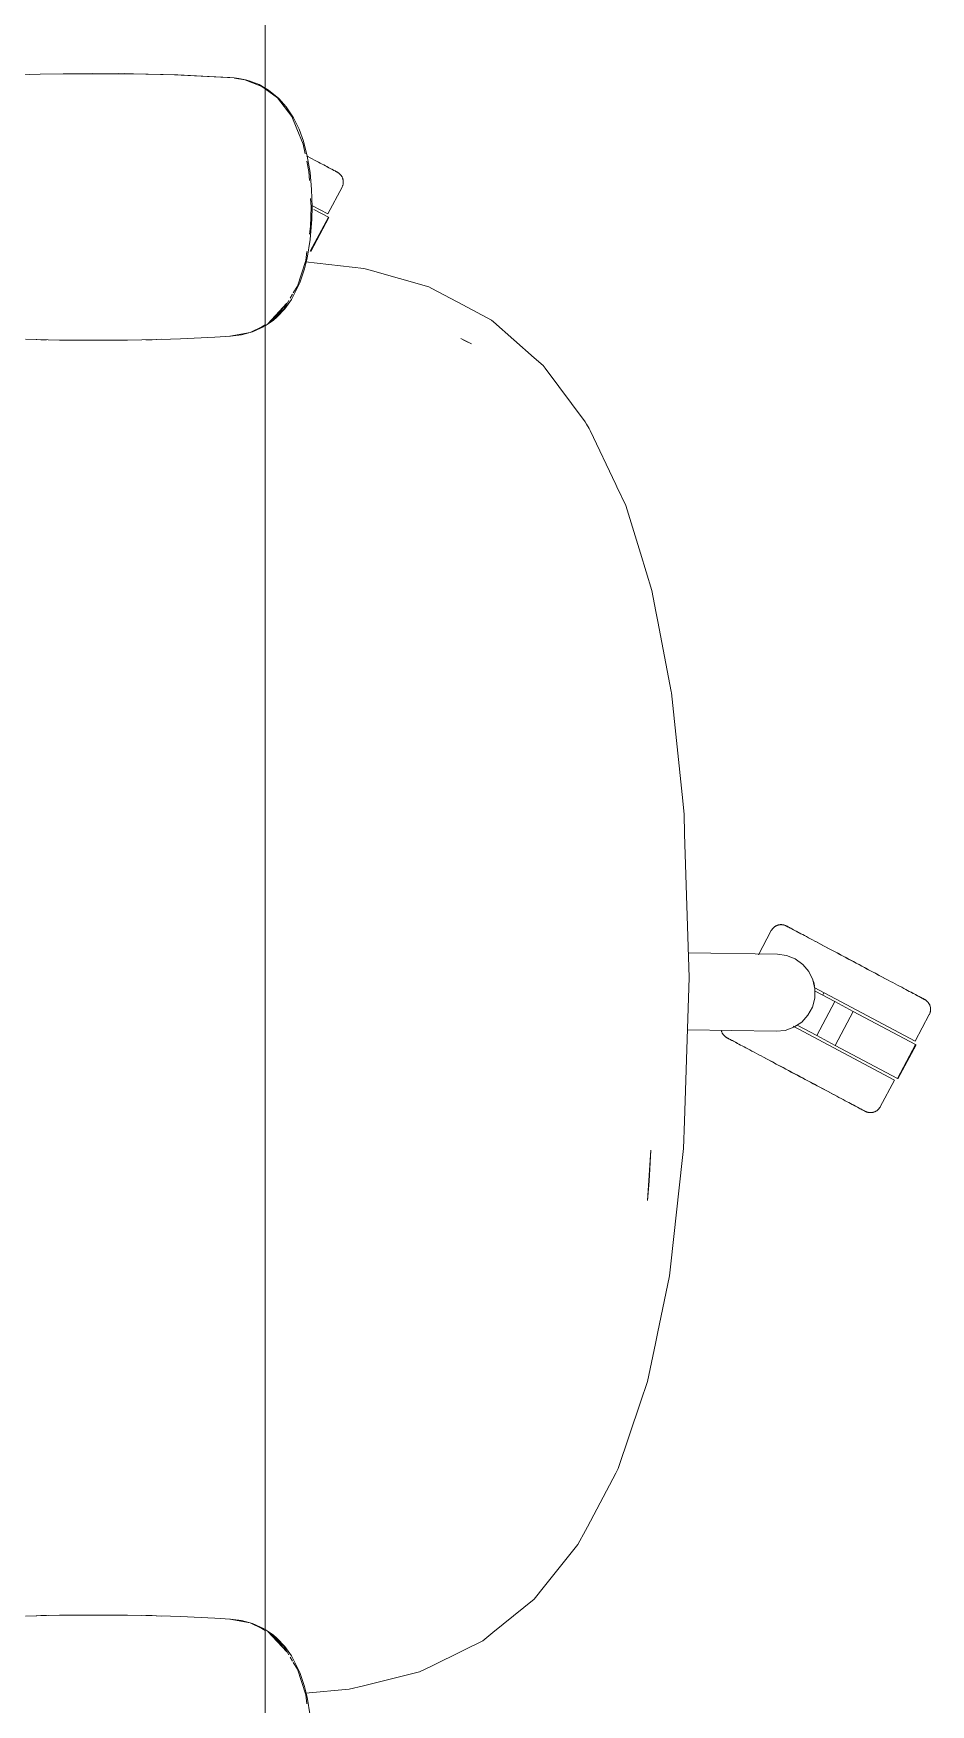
# Model space of a CAD drawing. Header units: millimetres. Extents: x 155927 to 295199, y -4084 to 97293.
# Drawn here: x 194296 to 194622, y 12479 to 13086 of the extents above; entities that cross this region are included whole.
import ezdxf

# ---------------------------------------------------------------- set-up
doc = ezdxf.new("R2010")
doc.units = ezdxf.units.MM
doc.header["$MEASUREMENT"] = 0
doc.layers.add('G-IMPT', color=8, linetype='CONTINUOUS', lineweight=9)
doc.layers.add('I-FURN', color=8, linetype='CONTINUOUS', lineweight=9)

msp = doc.modelspace()

# ---------------------------------------------------------------- linework, layer by layer
at = {"layer": 'G-IMPT'}
for p, q in [((194306.7, 13071.02), (194298.28, 13070.85)), ((194306.7, 13071.02), (194317.49, 13071.11)), ((194306.7, 13071.02), (194326.88, 13071.07)), ((194306.7, 13071.02), (194336.71, 13070.9)), ((194336.71, 13070.9), (194317.49, 13071.11)), ((194326.88, 13071.07), (194336.71, 13070.9)), ((194326.88, 13071.07), (194348.28, 13070.56)), ((194326.88, 13071.07), (194347.07, 13070.6)), ((194326.88, 13071.03), (194328.92, 13071.05)), ((194328.92, 13071.05), (194330.83, 13070.97)), ((194286.52, 13070.47), (194298.28, 13070.85)), ((194336.71, 13070.9), (194348.28, 13070.56)), ((194348.28, 13070.56), (194347.07, 13070.6)), ((194347.07, 13070.6), (194368.85, 13069.51)), ((194347.07, 13070.6), (194367.25, 13069.63)), ((194348.28, 13070.56), (194368.85, 13069.51)), ((194368.85, 13069.51), (194367.25, 13069.63)), ((194368.85, 13069.51), (194370.5, 13069.26)), ((194372.72, 13068.8), (194368.87, 13069.38)), ((194372.89, 13068.82), (194370.5, 13069.26)), ((194372.72, 13068.8), (194378.91, 13066.39)), ((194372.89, 13068.82), (194374.24, 13068.45)), ((194377.88, 13067.06), (194374.24, 13068.45)), ((194377.88, 13067.06), (194380.12, 13065.78)), ((194378.91, 13066.39), (194380.12, 13065.49)), ((194380.12, 13065.78), (194381.31, 13065.1)), ((194380.12, 13065.49), (194384.54, 13062.22)), ((194381.31, 13065.1), (194385.05, 13062.02)), ((194384.54, 13062.22), (194389.75, 13055.43)), ((194387.72, 13058.98), (194385.05, 13062.02)), ((194390.38, 13054.93), (194387.72, 13058.98)), ((194389.75, 13055.43), (194391.59, 13051.04)), ((194390.38, 13054.93), (194392.36, 13050.86)), ((194393.92, 13045.41), (194391.59, 13051.04)), ((194393.95, 13046.53), (194392.36, 13050.86)), ((194393.92, 13045.41), (194394.63, 13041.95)), ((194393.95, 13046.53), (194395.38, 13041.05)), ((194396.37, 13035.11), (194395.38, 13041.05)), ((194395.19, 13039.2), (194395.96, 13035.45)), ((194395.96, 13035.45), (194396.16, 13032.25)), ((194396.37, 13035.11), (194396.94, 13028.96)), ((194397.12, 13022.63), (194396.94, 13028.96)), ((194396.52, 13015.46), (194396.75, 13022.63)), ((194396.56, 13025.74), (194396.75, 13022.63)), ((194397.03, 13018.12), (194397.12, 13022.63)), ((194397.03, 13018.12), (194396.46, 13010.8)), ((194395.34, 13004.04), (194396.46, 13010.8)), ((194396.52, 13015.46), (194396.12, 13012.68)), ((194395.25, 13006.49), (194394.79, 13003.2)), ((194394.79, 13003.2), (194391.76, 12993.81)), ((194394.36, 13000.12), (194392.62, 12995.03)), ((194394.36, 13000.12), (194395.34, 13004.04)), ((194394.67, 13002.7), (194415.95, 13000.28)), ((194418.21, 12999.65), (194415.95, 13000.28)), ((194418.21, 12999.65), (194439.56, 12993.64)), ((194391.76, 12993.81), (194390.29, 12991.36)), ((194392.62, 12995.03), (194390.42, 12990.39)), ((194439.56, 12993.64), (194440.67, 12993.04)), ((194440.67, 12993.04), (194451.9, 12987.03)), ((194387.99, 12987.6), (194381.09, 12980.2)), ((194387.99, 12987.6), (194386.71, 12986.13)), ((194388.68, 12988.66), (194386.8, 12985.51)), ((194387.17, 12985.56), (194389.61, 12989.02)), ((194390.01, 12990.89), (194389.15, 12989.45)), ((194390.42, 12990.39), (194389.61, 12989.02)), ((194451.9, 12987.03), (194462.34, 12981.45)), ((194380.12, 12979.43), (194382.98, 12981.38)), ((194386.8, 12985.51), (194381.09, 12980.2)), ((194381.09, 12980.2), (194383.5, 12982.44)), ((194384.3, 12982.52), (194382.98, 12981.38)), ((194386.58, 12985.97), (194383.5, 12982.44)), ((194384.3, 12982.52), (194387.17, 12985.56)), ((194463.01, 12980.86), (194462.34, 12981.45)), ((194477.79, 12967.84), (194463.01, 12980.86)), ((194305.34, 12974.25), (194293.03, 12974.55)), ((194296.9, 12974.47), (194298.56, 12974.39)), ((194298.56, 12974.39), (194300.64, 12974.39)), ((194305.34, 12974.25), (194310.81, 12974.18)), ((194325.52, 12974.17), (194310.81, 12974.18)), ((194330.03, 12974.23), (194325.52, 12974.17)), ((194330.03, 12974.23), (194345.7, 12974.6)), ((194336.76, 12974.4), (194338.98, 12974.4)), ((194342.3, 12974.55), (194338.98, 12974.4)), ((194345.7, 12974.6), (194349.25, 12974.73)), ((194361.81, 12975.34), (194349.25, 12974.73)), ((194361.81, 12975.34), (194367.47, 12975.63)), ((194374.59, 12977), (194367.25, 12975.63)), ((194367.47, 12975.63), (194371.48, 12976.13)), ((194371.48, 12976.13), (194375.43, 12977.19)), ((194378.85, 12979.1), (194374.59, 12977)), ((194379.76, 12979.18), (194375.43, 12977.19)), ((194378.85, 12979.1), (194380.12, 12979.73)), ((194452.74, 12974.01), (194451.15, 12974.79)), ((194455.04, 12972.84), (194451.15, 12974.79)), ((194455.04, 12972.84), (194452.74, 12974.01)), ((194477.79, 12967.84), (194481.05, 12964.97)), ((194481.78, 12964), (194481.05, 12964.97)), ((194496.35, 12944.51), (194481.78, 12964)), ((194496.35, 12944.51), (194496.81, 12943.74)), ((194496.81, 12943.74), (194497.75, 12942.16)), ((194498.17, 12941.45), (194497.75, 12942.16)), ((194498.17, 12941.45), (194507.43, 12921.81)), ((194507.43, 12921.81), (194507.87, 12920.89)), ((194511.06, 12914.13), (194507.87, 12920.89)), ((194511.06, 12914.13), (194516.38, 12896.86)), ((194516.38, 12896.86), (194520.57, 12883.25)), ((194520.57, 12883.25), (194522.03, 12875.65)), ((194522.73, 12871.98), (194522.03, 12875.65)), ((194522.73, 12871.98), (194527.6, 12846.6)), ((194527.69, 12846.14), (194527.6, 12846.6)), ((194527.69, 12846.14), (194531.51, 12809.15)), ((194531.51, 12809.15), (194532.24, 12802.08)), ((194532.47, 12794.82), (194532.24, 12802.08)), ((194534.09, 12742.66), (194532.47, 12794.82)), ((194532.38, 12690.48), (194534.09, 12742.66)), ((194532.38, 12690.48), (194532.06, 12680.54)), ((194520.18, 12680), (194518.93, 12661.72)), ((194520.18, 12680), (194519.54, 12668.67)), ((194531.58, 12676.16), (194532.06, 12680.54)), ((194531.58, 12676.16), (194527.45, 12638.72)), ((194518.93, 12661.72), (194519.54, 12668.67)), ((194522.61, 12613.36), (194526.96, 12634.3)), ((194526.96, 12634.3), (194527.45, 12638.72)), ((194521.85, 12609.68), (194518.98, 12595.86)), ((194522.61, 12613.36), (194521.85, 12609.68)), ((194516.46, 12588.42), (194518.98, 12595.86)), ((194516.46, 12588.42), (194508.31, 12564.33)), ((194497.14, 12543.16), (194507.44, 12562.67)), ((194507.44, 12562.67), (194508.31, 12564.33)), ((194497.14, 12543.16), (194496.41, 12541.79)), ((194493.7, 12536.66), (194496.41, 12541.79)), ((194493.7, 12536.66), (194481.5, 12521.52)), ((194477.74, 12516.86), (194481.5, 12521.52)), ((194462.79, 12504.69), (194477.74, 12516.86)), ((194305.34, 12511), (194293.03, 12510.7)), ((194296.9, 12510.78), (194298.56, 12510.86)), ((194298.56, 12510.86), (194300.64, 12510.86)), ((194305.34, 12511), (194310.81, 12511.07)), ((194325.52, 12511.08), (194310.81, 12511.07)), ((194330.03, 12511.02), (194325.52, 12511.08)), ((194330.03, 12511.02), (194345.7, 12510.64)), ((194336.76, 12510.85), (194338.98, 12510.85)), ((194342.3, 12510.7), (194338.98, 12510.85)), ((194345.7, 12510.64), (194349.25, 12510.52)), ((194361.81, 12509.91), (194349.25, 12510.52)), ((194361.81, 12509.91), (194367.47, 12509.62)), ((194374.59, 12508.25), (194367.25, 12509.62)), ((194367.47, 12509.62), (194371.48, 12509.12)), ((194371.48, 12509.12), (194375.43, 12508.06)), ((194378.85, 12506.15), (194374.59, 12508.25)), ((194379.76, 12506.07), (194375.43, 12508.06)), ((194378.85, 12506.15), (194380.12, 12505.52)), ((194380.12, 12505.82), (194382.98, 12503.87)), ((194386.8, 12499.74), (194381.09, 12505.05)), ((194387.99, 12497.65), (194381.09, 12505.05)), ((194381.09, 12505.05), (194383.5, 12502.81)), ((194384.3, 12502.73), (194382.98, 12503.87)), ((194386.58, 12499.28), (194383.5, 12502.81)), ((194384.3, 12502.73), (194387.17, 12499.69)), ((194459.14, 12501.71), (194451.97, 12498.19)), ((194462.79, 12504.69), (194459.14, 12501.71)), ((194387.99, 12497.65), (194386.71, 12499.12)), ((194388.68, 12496.59), (194386.8, 12499.74)), ((194387.17, 12499.69), (194389.61, 12496.23)), ((194390.01, 12494.36), (194389.15, 12495.8)), ((194390.42, 12494.86), (194389.61, 12496.23)), ((194392.62, 12490.22), (194390.42, 12494.86)), ((194440.5, 12492.54), (194451.97, 12498.19)), ((194391.76, 12491.44), (194390.29, 12493.89)), ((194394.79, 12482.05), (194391.76, 12491.44)), ((194394.36, 12485.13), (194392.62, 12490.22)), ((194436.14, 12490.39), (194418.2, 12485.99)), ((194440.5, 12492.54), (194436.14, 12490.39)), ((194394.36, 12485.13), (194395.34, 12481.21)), ((194394.66, 12482.67), (194410.53, 12484.11)), ((194410.53, 12484.11), (194415.83, 12485.41)), ((194418.2, 12485.99), (194415.83, 12485.41)), ((194395.25, 12478.76), (194394.79, 12482.05)), ((194395.34, 12481.21), (194396.46, 12474.45))]:
    msp.add_line(p, q, dxfattribs=at)
at = {"layer": 'I-FURN'}
for p, q in [((194380.12, 13500.42), (194380.12, 12100.42)), ((194380.12, 12100.42), (194380.12, 13500.42)), ((194395.6, 13040.93), (194395.15, 13041.17)), ((194396.42, 13040.49), (194395.6, 13040.93)), ((194397.2, 13040.08), (194396.42, 13040.49)), ((194397.96, 13039.67), (194397.2, 13040.08)), ((194398.7, 13039.28), (194397.96, 13039.67)), ((194399.41, 13038.9), (194398.7, 13039.28)), ((194400.08, 13038.54), (194399.41, 13038.9)), ((194400.73, 13038.2), (194400.08, 13038.54)), ((194401.35, 13037.87), (194400.73, 13038.2)), ((194401.93, 13037.56), (194401.35, 13037.87)), ((194401.62, 13037.73), (194402.19, 13037.42)), ((194402.48, 13037.27), (194401.93, 13037.56)), ((194402.19, 13037.42), (194402.73, 13037.14)), ((194403, 13036.99), (194402.48, 13037.27)), ((194402.73, 13037.14), (194403.23, 13036.87)), ((194403.48, 13036.74), (194403, 13036.99)), ((194403.23, 13036.87), (194403.69, 13036.62)), ((194403.93, 13036.5), (194403.48, 13036.74)), ((194403.69, 13036.62), (194404.12, 13036.4)), ((194404.34, 13036.28), (194403.93, 13036.5)), ((194404.12, 13036.4), (194404.52, 13036.19)), ((194404.71, 13036.08), (194404.34, 13036.28)), ((194404.52, 13036.19), (194404.87, 13036)), ((194405.05, 13035.9), (194404.71, 13036.08)), ((194404.87, 13036), (194405.19, 13035.83)), ((194405.34, 13035.75), (194405.05, 13035.9)), ((194405.19, 13035.83), (194405.47, 13035.68)), ((194405.6, 13035.61), (194405.34, 13035.75)), ((194405.47, 13035.68), (194405.71, 13035.55)), ((194405.82, 13035.49), (194405.6, 13035.61)), ((194405.71, 13035.55), (194405.91, 13035.45)), ((194406, 13035.4), (194405.82, 13035.49)), ((194405.91, 13035.45), (194406.07, 13035.36)), ((194406.14, 13035.32), (194406, 13035.4)), ((194406.07, 13035.36), (194406.19, 13035.29)), ((194406.24, 13035.27), (194406.14, 13035.32)), ((194406.19, 13035.29), (194406.28, 13035.25)), ((194406.3, 13035.24), (194406.24, 13035.27)), ((194406.28, 13035.25), (194406.32, 13035.23)), ((194406.32, 13035.23), (194406.3, 13035.24)), ((194406.32, 13035.23), (194406.46, 13035.15)), ((194406.32, 13035.23), (194406.32, 13035.23)), ((194406.46, 13035.15), (194406.6, 13035.06)), ((194406.6, 13035.06), (194406.74, 13034.97)), ((194406.74, 13034.97), (194406.87, 13034.88)), ((194406.87, 13034.88), (194406.99, 13034.78)), ((194406.99, 13034.78), (194407.12, 13034.67)), ((194407.12, 13034.67), (194407.23, 13034.56)), ((194407.23, 13034.56), (194407.35, 13034.45)), ((194402.84, 13020.09), (194407.99, 13029.77)), ((194407.35, 13034.45), (194407.46, 13034.33)), ((194407.46, 13034.33), (194407.56, 13034.21)), ((194407.56, 13034.21), (194407.66, 13034.08)), ((194407.66, 13034.08), (194407.75, 13033.95)), ((194407.75, 13033.95), (194407.84, 13033.81)), ((194407.84, 13033.81), (194407.93, 13033.68)), ((194407.93, 13033.68), (194408, 13033.54)), ((194408.01, 13029.81), (194407.99, 13029.77)), ((194408, 13033.54), (194408.07, 13033.39)), ((194408.08, 13029.96), (194408.01, 13029.81)), ((194408.07, 13033.39), (194408.14, 13033.24)), ((194408.15, 13030.11), (194408.08, 13029.96)), ((194408.14, 13033.24), (194408.2, 13033.09)), ((194408.21, 13030.26), (194408.15, 13030.11)), ((194408.2, 13033.09), (194408.25, 13032.94)), ((194408.26, 13030.41), (194408.21, 13030.26)), ((194408.25, 13032.94), (194408.3, 13032.79)), ((194408.31, 13030.56), (194408.26, 13030.41)), ((194408.3, 13032.79), (194408.34, 13032.63)), ((194408.35, 13030.72), (194408.31, 13030.56)), ((194408.34, 13032.63), (194408.38, 13032.48)), ((194408.38, 13030.87), (194408.35, 13030.72)), ((194408.38, 13032.48), (194408.41, 13032.32)), ((194408.41, 13031.03), (194408.38, 13030.87)), ((194408.41, 13032.32), (194408.43, 13032.16)), ((194408.43, 13031.19), (194408.41, 13031.03)), ((194408.43, 13032.16), (194408.45, 13032)), ((194408.45, 13031.35), (194408.43, 13031.19)), ((194408.45, 13032), (194408.46, 13031.84)), ((194408.46, 13031.51), (194408.45, 13031.35)), ((194408.46, 13031.84), (194408.46, 13031.68)), ((194408.46, 13031.68), (194408.46, 13031.51)), ((194397.21, 13023.08), (194402.84, 13020.09)), ((194403.02, 13018.86), (194396.45, 13006.5)), ((194396.62, 13006.41), (194403.2, 13018.77)), ((194397.73, 13021.67), (194403.02, 13018.86)), ((194396.45, 13006.5), (194396.36, 13006.55)), ((194565.37, 12761.26), (194565.51, 12761.35)), ((194565.51, 12761.35), (194565.65, 12761.42)), ((194565.65, 12761.42), (194565.79, 12761.5)), ((194565.79, 12761.5), (194565.94, 12761.56)), ((194565.94, 12761.56), (194566.09, 12761.62)), ((194566.09, 12761.62), (194566.24, 12761.68)), ((194566.24, 12761.68), (194566.39, 12761.72)), ((194566.39, 12761.72), (194566.55, 12761.77)), ((194566.55, 12761.77), (194566.71, 12761.8)), ((194566.71, 12761.8), (194566.87, 12761.83)), ((194566.87, 12761.83), (194567.03, 12761.85)), ((194567.03, 12761.85), (194567.19, 12761.87)), ((194567.19, 12761.87), (194567.35, 12761.88)), ((194567.35, 12761.88), (194567.51, 12761.88)), ((194567.51, 12761.88), (194567.67, 12761.88)), ((194567.67, 12761.88), (194567.83, 12761.87)), ((194567.83, 12761.87), (194567.99, 12761.86)), ((194567.99, 12761.86), (194568.15, 12761.83)), ((194568.15, 12761.83), (194568.31, 12761.8)), ((194568.31, 12761.8), (194568.47, 12761.77)), ((194568.47, 12761.77), (194568.62, 12761.73)), ((194568.62, 12761.73), (194568.78, 12761.68)), ((194568.78, 12761.68), (194568.93, 12761.63)), ((194568.93, 12761.63), (194569.08, 12761.57)), ((194569.08, 12761.57), (194569.23, 12761.5)), ((194569.23, 12761.5), (194569.37, 12761.43)), ((194569.37, 12761.43), (194569.41, 12761.41)), ((194569.41, 12761.41), (194569.43, 12761.4)), ((194569.46, 12761.39), (194569.41, 12761.41)), ((194569.41, 12761.41), (194569.41, 12761.41)), ((194569.43, 12761.4), (194569.49, 12761.37)), ((194569.54, 12761.34), (194569.46, 12761.39)), ((194569.49, 12761.37), (194569.59, 12761.32)), ((194563.96, 12759.74), (194559.26, 12750.9)), ((194563.96, 12759.74), (194564.04, 12759.89)), ((194564.04, 12759.89), (194564.12, 12760.02)), ((194564.12, 12760.02), (194564.21, 12760.16)), ((194564.21, 12760.16), (194564.3, 12760.29)), ((194564.3, 12760.29), (194564.4, 12760.41)), ((194564.4, 12760.41), (194564.51, 12760.54)), ((194564.51, 12760.54), (194564.62, 12760.65)), ((194564.62, 12760.65), (194564.73, 12760.77)), ((194564.73, 12760.77), (194564.85, 12760.88)), ((194564.85, 12760.88), (194564.98, 12760.98)), ((194564.98, 12760.98), (194565.1, 12761.08)), ((194565.1, 12761.08), (194565.23, 12761.17)), ((194565.23, 12761.17), (194565.37, 12761.26)), ((194569.66, 12761.28), (194569.54, 12761.34)), ((194569.59, 12761.32), (194569.73, 12761.24)), ((194569.82, 12761.19), (194569.66, 12761.28)), ((194569.73, 12761.24), (194569.91, 12761.14)), ((194570.02, 12761.08), (194569.82, 12761.19)), ((194569.91, 12761.14), (194570.13, 12761.03)), ((194570.26, 12760.96), (194570.02, 12761.08)), ((194570.13, 12761.03), (194570.39, 12760.89)), ((194570.54, 12760.81), (194570.26, 12760.96)), ((194570.39, 12760.89), (194570.68, 12760.73)), ((194570.86, 12760.64), (194570.54, 12760.81)), ((194570.68, 12760.73), (194571.02, 12760.55)), ((194571.22, 12760.45), (194570.86, 12760.64)), ((194571.02, 12760.55), (194571.39, 12760.36)), ((194571.61, 12760.24), (194571.22, 12760.45)), ((194571.39, 12760.36), (194571.8, 12760.14)), ((194572.04, 12760.01), (194571.61, 12760.24)), ((194571.8, 12760.14), (194572.25, 12759.9)), ((194572.5, 12759.76), (194572.04, 12760.01)), ((194572.25, 12759.9), (194572.73, 12759.64)), ((194573.01, 12759.5), (194572.5, 12759.76)), ((194572.73, 12759.64), (194573.25, 12759.37)), ((194573.54, 12759.21), (194573.01, 12759.5)), ((194573.25, 12759.37), (194573.8, 12759.08)), ((194574.11, 12758.91), (194573.54, 12759.21)), ((194573.8, 12759.08), (194574.38, 12758.77)), ((194574.71, 12758.59), (194574.11, 12758.91)), ((194575.35, 12758.25), (194574.71, 12758.59)), ((194576.01, 12757.9), (194575.35, 12758.25)), ((194576.7, 12757.53), (194576.01, 12757.9)), ((194577.43, 12757.15), (194576.7, 12757.53)), ((194578.18, 12756.75), (194577.43, 12757.15)), ((194578.95, 12756.34), (194578.18, 12756.75)), ((194579.75, 12755.91), (194578.95, 12756.34)), ((194580.58, 12755.47), (194579.75, 12755.91)), ((194580.13, 12755.71), (194580.96, 12755.27)), ((194581.42, 12755.02), (194580.58, 12755.47)), ((194533.81, 12751.69), (194566.15, 12751.12)), ((194566.15, 12751.12), (194569.49, 12750.66)), ((194569.49, 12750.66), (194572.62, 12749.41)), ((194572.62, 12749.41), (194575.36, 12747.44)), ((194580.96, 12755.27), (194581.82, 12754.81)), ((194582.29, 12754.56), (194581.42, 12755.02)), ((194581.82, 12754.81), (194582.7, 12754.35)), ((194583.18, 12754.09), (194582.29, 12754.56)), ((194582.7, 12754.35), (194583.59, 12753.87)), ((194584.08, 12753.61), (194583.18, 12754.09)), ((194583.59, 12753.87), (194584.51, 12753.38)), ((194585.01, 12753.12), (194584.08, 12753.61)), ((194584.51, 12753.38), (194585.44, 12752.89)), ((194585.94, 12752.62), (194585.01, 12753.12)), ((194585.44, 12752.89), (194586.38, 12752.39)), ((194586.9, 12752.11), (194585.94, 12752.62)), ((194586.38, 12752.39), (194587.34, 12751.88)), ((194587.86, 12751.6), (194586.9, 12752.11)), ((194587.34, 12751.88), (194588.31, 12751.36)), ((194588.83, 12751.08), (194587.86, 12751.6)), ((194588.31, 12751.36), (194589.29, 12750.84)), ((194589.82, 12750.56), (194588.83, 12751.08)), ((194589.29, 12750.84), (194590.27, 12750.32)), ((194590.81, 12750.03), (194589.82, 12750.56)), ((194590.27, 12750.32), (194591.27, 12749.79)), ((194591.81, 12749.5), (194590.81, 12750.03)), ((194591.27, 12749.79), (194592.27, 12749.26)), ((194592.81, 12748.97), (194591.81, 12749.5)), ((194592.27, 12749.26), (194593.27, 12748.72)), ((194575.36, 12747.44), (194577.55, 12744.88)), ((194577.55, 12744.88), (194579.07, 12741.86)), ((194593.81, 12748.44), (194592.81, 12748.97)), ((194593.27, 12748.72), (194594.27, 12748.19)), ((194594.82, 12747.9), (194593.81, 12748.44)), ((194594.27, 12748.19), (194595.28, 12747.66)), ((194595.82, 12747.37), (194594.82, 12747.9)), ((194595.28, 12747.66), (194596.28, 12747.12)), ((194596.82, 12746.83), (194595.82, 12747.37)), ((194596.28, 12747.12), (194597.29, 12746.59)), ((194597.82, 12746.3), (194596.82, 12746.83)), ((194597.29, 12746.59), (194598.28, 12746.06)), ((194598.82, 12745.77), (194597.82, 12746.3)), ((194598.28, 12746.06), (194599.27, 12745.53)), ((194599.81, 12745.25), (194598.82, 12745.77)), ((194599.27, 12745.53), (194600.26, 12745.01)), ((194600.78, 12744.73), (194599.81, 12745.25)), ((194600.26, 12745.01), (194601.23, 12744.49)), ((194601.75, 12744.21), (194600.78, 12744.73)), ((194601.23, 12744.49), (194602.19, 12743.98)), ((194602.71, 12743.7), (194601.75, 12744.21)), ((194602.19, 12743.98), (194603.15, 12743.47)), ((194603.65, 12743.2), (194602.71, 12743.7)), ((194603.15, 12743.47), (194604.08, 12742.97)), ((194604.58, 12742.71), (194603.65, 12743.2)), ((194579.07, 12741.86), (194579.82, 12738.57)), ((194579.48, 12739.07), (194616.2, 12719.54)), ((194579.82, 12738.57), (194579.76, 12735.2)), ((194579.89, 12737.72), (194587.03, 12733.92)), ((194583.09, 12737.15), (194582.76, 12736.52)), ((194604.08, 12742.97), (194605.01, 12742.48)), ((194605.5, 12742.22), (194604.58, 12742.71)), ((194605.01, 12742.48), (194605.91, 12742)), ((194606.39, 12741.75), (194605.5, 12742.22)), ((194607.27, 12741.28), (194606.39, 12741.75)), ((194608.13, 12740.82), (194607.27, 12741.28)), ((194608.96, 12740.38), (194608.13, 12740.82)), ((194609.77, 12739.95), (194608.96, 12740.38)), ((194610.56, 12739.53), (194609.77, 12739.95)), ((194611.32, 12739.12), (194610.56, 12739.53)), ((194612.06, 12738.73), (194611.32, 12739.12)), ((194612.77, 12738.36), (194612.06, 12738.73)), ((194613.44, 12738), (194612.77, 12738.36)), ((194614.09, 12737.65), (194613.44, 12738)), ((194614.71, 12737.33), (194614.09, 12737.65)), ((194615.29, 12737.01), (194614.71, 12737.33)), ((194614.98, 12737.18), (194615.55, 12736.88)), ((194578.9, 12731.94), (194577.28, 12728.98)), ((194579.76, 12735.2), (194578.9, 12731.94)), ((194587.03, 12733.92), (194580.46, 12721.56)), ((194587.03, 12733.92), (194593.67, 12730.39)), ((194615.84, 12736.72), (194615.29, 12737.01)), ((194615.55, 12736.88), (194616.09, 12736.59)), ((194616.36, 12736.45), (194615.84, 12736.72)), ((194616.09, 12736.59), (194616.59, 12736.33)), ((194616.84, 12736.19), (194616.36, 12736.45)), ((194616.59, 12736.33), (194617.05, 12736.08)), ((194617.29, 12735.95), (194616.84, 12736.19)), ((194617.05, 12736.08), (194617.48, 12735.85)), ((194617.7, 12735.73), (194617.29, 12735.95)), ((194617.48, 12735.85), (194617.87, 12735.64)), ((194618.07, 12735.54), (194617.7, 12735.73)), ((194617.87, 12735.64), (194618.23, 12735.45)), ((194618.41, 12735.36), (194618.07, 12735.54)), ((194618.23, 12735.45), (194618.55, 12735.28)), ((194618.7, 12735.2), (194618.41, 12735.36)), ((194618.55, 12735.28), (194618.83, 12735.13)), ((194618.96, 12735.06), (194618.7, 12735.2)), ((194618.83, 12735.13), (194619.07, 12735.01)), ((194619.18, 12734.95), (194618.96, 12735.06)), ((194619.07, 12735.01), (194619.27, 12734.9)), ((194619.36, 12734.85), (194619.18, 12734.95)), ((194619.27, 12734.9), (194619.43, 12734.81)), ((194619.5, 12734.78), (194619.36, 12734.85)), ((194619.43, 12734.81), (194619.55, 12734.75)), ((194619.6, 12734.72), (194619.5, 12734.78)), ((194619.55, 12734.75), (194619.64, 12734.71)), ((194619.66, 12734.69), (194619.6, 12734.72)), ((194619.64, 12734.71), (194619.68, 12734.68)), ((194619.68, 12734.68), (194619.66, 12734.69)), ((194619.68, 12734.68), (194619.82, 12734.6)), ((194619.68, 12734.68), (194619.68, 12734.68)), ((194619.82, 12734.6), (194619.96, 12734.52)), ((194619.96, 12734.52), (194620.1, 12734.43)), ((194620.1, 12734.43), (194620.23, 12734.33)), ((194620.23, 12734.33), (194620.35, 12734.23)), ((194620.35, 12734.23), (194620.47, 12734.13)), ((194620.47, 12734.13), (194620.59, 12734.02)), ((194620.59, 12734.02), (194620.71, 12733.9)), ((194620.71, 12733.9), (194620.82, 12733.79)), ((194620.82, 12733.79), (194620.92, 12733.66)), ((194620.92, 12733.66), (194621.02, 12733.54)), ((194621.02, 12733.54), (194621.11, 12733.4)), ((194621.11, 12733.4), (194621.2, 12733.27)), ((194621.2, 12733.27), (194621.28, 12733.13)), ((194621.28, 12733.13), (194621.36, 12732.99)), ((194621.36, 12732.99), (194621.43, 12732.85)), ((194621.43, 12732.85), (194621.5, 12732.7)), ((194621.5, 12732.7), (194621.56, 12732.55)), ((194621.56, 12732.55), (194621.61, 12732.4)), ((194621.61, 12732.4), (194621.66, 12732.24)), ((194621.66, 12732.24), (194621.7, 12732.09)), ((194621.7, 12732.09), (194621.74, 12731.93)), ((194621.74, 12731.93), (194621.77, 12731.77)), ((194621.77, 12731.77), (194621.79, 12731.61)), ((194621.79, 12731.61), (194621.81, 12731.45)), ((194621.81, 12731.45), (194621.82, 12731.29)), ((194621.82, 12731.29), (194621.82, 12731.13)), ((194621.82, 12731.13), (194621.82, 12730.97)), ((194571.94, 12724.96), (194608.69, 12705.42)), ((194575, 12726.5), (194572.19, 12724.63)), ((194580.46, 12721.56), (194573.32, 12725.36)), ((194577.28, 12728.98), (194575, 12726.5)), ((194593.67, 12730.39), (194587.1, 12718.03)), ((194593.67, 12730.39), (194616.38, 12718.31)), ((194616.2, 12719.54), (194621.35, 12729.23)), ((194621.37, 12729.27), (194621.35, 12729.23)), ((194621.44, 12729.41), (194621.37, 12729.27)), ((194621.51, 12729.56), (194621.44, 12729.41)), ((194621.57, 12729.71), (194621.51, 12729.56)), ((194621.62, 12729.86), (194621.57, 12729.71)), ((194621.67, 12730.02), (194621.62, 12729.86)), ((194621.71, 12730.17), (194621.67, 12730.02)), ((194621.74, 12730.33), (194621.71, 12730.17)), ((194621.77, 12730.49), (194621.74, 12730.33)), ((194621.79, 12730.65), (194621.77, 12730.49)), ((194621.81, 12730.81), (194621.79, 12730.65)), ((194621.82, 12730.97), (194621.81, 12730.81)), ((194565.66, 12723.14), (194533.47, 12723.7)), ((194545.79, 12723.39), (194545.76, 12723.55)), ((194545.83, 12723.23), (194545.79, 12723.39)), ((194545.88, 12723.08), (194545.83, 12723.23)), ((194545.94, 12722.93), (194545.88, 12723.08)), ((194546, 12722.78), (194545.94, 12722.93)), ((194546.06, 12722.63), (194546, 12722.78)), ((194546.13, 12722.49), (194546.06, 12722.63)), ((194546.21, 12722.34), (194546.13, 12722.49)), ((194546.29, 12722.21), (194546.21, 12722.34)), ((194546.38, 12722.07), (194546.29, 12722.21)), ((194546.48, 12721.94), (194546.38, 12722.07)), ((194546.58, 12721.81), (194546.48, 12721.94)), ((194546.68, 12721.69), (194546.58, 12721.81)), ((194546.79, 12721.57), (194546.68, 12721.69)), ((194546.9, 12721.46), (194546.79, 12721.57)), ((194547.02, 12721.35), (194546.9, 12721.46)), ((194547.14, 12721.24), (194547.02, 12721.35)), ((194547.27, 12721.14), (194547.14, 12721.24)), ((194547.4, 12721.05), (194547.27, 12721.14)), ((194547.53, 12720.96), (194547.4, 12721.05)), ((194547.67, 12720.87), (194547.53, 12720.96)), ((194547.81, 12720.8), (194547.67, 12720.87)), ((194547.82, 12720.79), (194547.81, 12720.8)), ((194547.81, 12720.8), (194547.83, 12720.79)), ((194547.86, 12720.77), (194547.82, 12720.79)), ((194547.83, 12720.79), (194547.89, 12720.75)), ((194547.94, 12720.73), (194547.86, 12720.77)), ((194547.89, 12720.75), (194547.99, 12720.7)), ((194548.06, 12720.66), (194547.94, 12720.73)), ((194547.99, 12720.7), (194548.13, 12720.63)), ((194548.23, 12720.58), (194548.06, 12720.66)), ((194548.13, 12720.63), (194548.31, 12720.53)), ((194548.43, 12720.47), (194548.23, 12720.58)), ((194548.31, 12720.53), (194548.53, 12720.41)), ((194548.67, 12720.34), (194548.43, 12720.47)), ((194548.53, 12720.41), (194548.79, 12720.28)), ((194548.95, 12720.19), (194548.67, 12720.34)), ((194548.79, 12720.28), (194549.09, 12720.12)), ((194549.26, 12720.02), (194548.95, 12720.19)), ((194549.09, 12720.12), (194549.42, 12719.94)), ((194549.62, 12719.83), (194549.26, 12720.02)), ((194549.42, 12719.94), (194549.8, 12719.74)), ((194550.01, 12719.63), (194549.62, 12719.83)), ((194549.8, 12719.74), (194550.21, 12719.52)), ((194550.44, 12719.4), (194550.01, 12719.63)), ((194550.21, 12719.52), (194550.65, 12719.29)), ((194550.91, 12719.15), (194550.44, 12719.4)), ((194550.65, 12719.29), (194551.14, 12719.03)), ((194551.41, 12718.88), (194550.91, 12719.15)), ((194551.14, 12719.03), (194551.65, 12718.75)), ((194551.95, 12718.6), (194551.41, 12718.88)), ((194569.01, 12723.49), (194565.66, 12723.14)), ((194572.19, 12724.63), (194569.01, 12723.49)), ((194587.1, 12718.03), (194580.46, 12721.56)), ((194551.65, 12718.75), (194552.2, 12718.46)), ((194552.51, 12718.3), (194551.95, 12718.6)), ((194552.2, 12718.46), (194552.79, 12718.15)), ((194552.79, 12718.15), (194553.4, 12717.82)), ((194553.4, 12717.82), (194554.05, 12717.48)), ((194554.05, 12717.48), (194554.73, 12717.12)), ((194554.73, 12717.12), (194555.44, 12716.74)), ((194555.44, 12716.74), (194556.17, 12716.35)), ((194556.17, 12716.35), (194556.93, 12715.95)), ((194556.93, 12715.95), (194557.72, 12715.53)), ((194557.72, 12715.53), (194558.53, 12715.1)), ((194558.53, 12715.1), (194559.37, 12714.65)), ((194559.37, 12714.65), (194560.22, 12714.2)), ((194560.22, 12714.2), (194561.1, 12713.73)), ((194561.1, 12713.73), (194562, 12713.25)), ((194562.49, 12712.99), (194561.58, 12713.47)), ((194562, 12713.25), (194562.91, 12712.77)), ((194563.41, 12712.5), (194562.49, 12712.99)), ((194609.81, 12705.95), (194587.1, 12718.03)), ((194616.38, 12718.31), (194609.81, 12705.95)), ((194609.98, 12705.86), (194616.55, 12718.22)), ((194562.91, 12712.77), (194563.84, 12712.27)), ((194564.35, 12712), (194563.41, 12712.5)), ((194563.84, 12712.27), (194564.79, 12711.77)), ((194565.3, 12711.5), (194564.35, 12712)), ((194564.79, 12711.77), (194565.74, 12711.26)), ((194566.26, 12710.98), (194565.3, 12711.5)), ((194565.74, 12711.26), (194566.71, 12710.75)), ((194567.24, 12710.47), (194566.26, 12710.98)), ((194566.71, 12710.75), (194567.69, 12710.23)), ((194568.22, 12709.94), (194567.24, 12710.47)), ((194567.69, 12710.23), (194568.68, 12709.7)), ((194569.21, 12709.42), (194568.22, 12709.94)), ((194568.68, 12709.7), (194569.67, 12709.17)), ((194570.21, 12708.89), (194569.21, 12709.42)), ((194569.67, 12709.17), (194570.67, 12708.64)), ((194571.21, 12708.35), (194570.21, 12708.89)), ((194570.67, 12708.64), (194571.67, 12708.11)), ((194572.22, 12707.82), (194571.21, 12708.35)), ((194571.67, 12708.11), (194572.68, 12707.57)), ((194573.22, 12707.29), (194572.22, 12707.82)), ((194572.68, 12707.57), (194573.68, 12707.04)), ((194574.23, 12706.75), (194573.22, 12707.29)), ((194573.68, 12707.04), (194574.69, 12706.51)), ((194575.23, 12706.22), (194574.23, 12706.75)), ((194574.69, 12706.51), (194575.69, 12705.97)), ((194576.23, 12705.69), (194575.23, 12706.22)), ((194575.69, 12705.97), (194576.69, 12705.44)), ((194577.22, 12705.16), (194576.23, 12705.69)), ((194576.69, 12705.44), (194577.68, 12704.92)), ((194578.21, 12704.63), (194577.22, 12705.16)), ((194577.68, 12704.92), (194578.66, 12704.39)), ((194579.19, 12704.11), (194578.21, 12704.63)), ((194578.66, 12704.39), (194579.64, 12703.88)), ((194580.16, 12703.6), (194579.19, 12704.11)), ((194579.64, 12703.88), (194580.6, 12703.36)), ((194581.11, 12703.09), (194580.16, 12703.6)), ((194580.6, 12703.36), (194581.55, 12702.86)), ((194582.06, 12702.59), (194581.11, 12703.09)), ((194581.55, 12702.86), (194582.49, 12702.36)), ((194582.99, 12702.09), (194582.06, 12702.59)), ((194582.49, 12702.36), (194583.41, 12701.87)), ((194583.9, 12701.61), (194582.99, 12702.09)), ((194583.41, 12701.87), (194584.32, 12701.39)), ((194584.8, 12701.13), (194583.9, 12701.61)), ((194584.32, 12701.39), (194585.2, 12700.91)), ((194585.67, 12700.66), (194584.8, 12701.13)), ((194585.2, 12700.91), (194586.07, 12700.45)), ((194586.53, 12700.21), (194585.67, 12700.66)), ((194603.54, 12695.73), (194608.69, 12705.42)), ((194586.07, 12700.45), (194586.92, 12700)), ((194587.37, 12699.76), (194586.53, 12700.21)), ((194586.92, 12700), (194587.74, 12699.56)), ((194587.74, 12699.56), (194588.54, 12699.14)), ((194588.54, 12699.14), (194589.32, 12698.73)), ((194589.32, 12698.73), (194590.07, 12698.33)), ((194590.07, 12698.33), (194590.79, 12697.94)), ((194590.79, 12697.94), (194591.49, 12697.57)), ((194591.49, 12697.57), (194592.15, 12697.22)), ((194592.15, 12697.22), (194592.78, 12696.88)), ((194592.78, 12696.88), (194593.39, 12696.56)), ((194593.7, 12696.4), (194593.11, 12696.71)), ((194593.39, 12696.56), (194593.95, 12696.26)), ((194594.25, 12696.11), (194593.7, 12696.4)), ((194593.95, 12696.26), (194594.49, 12695.98)), ((194594.76, 12695.83), (194594.25, 12696.11)), ((194594.49, 12695.98), (194594.99, 12695.71)), ((194595.25, 12695.57), (194594.76, 12695.83)), ((194594.99, 12695.71), (194595.46, 12695.46)), ((194595.69, 12695.34), (194595.25, 12695.57)), ((194595.46, 12695.46), (194595.89, 12695.23)), ((194596.1, 12695.12), (194595.69, 12695.34)), ((194595.89, 12695.23), (194596.28, 12695.03)), ((194596.48, 12694.92), (194596.1, 12695.12)), ((194596.28, 12695.03), (194596.63, 12694.84)), ((194596.81, 12694.74), (194596.48, 12694.92)), ((194596.63, 12694.84), (194596.95, 12694.67)), ((194597.11, 12694.58), (194596.81, 12694.74)), ((194596.95, 12694.67), (194597.23, 12694.52)), ((194597.37, 12694.45), (194597.11, 12694.58)), ((194602.64, 12694.6), (194602.52, 12694.49)), ((194602.76, 12694.71), (194602.64, 12694.6)), ((194602.88, 12694.82), (194602.76, 12694.71)), ((194602.99, 12694.94), (194602.88, 12694.82)), ((194603.09, 12695.06), (194602.99, 12694.94)), ((194603.19, 12695.19), (194603.09, 12695.06)), ((194603.29, 12695.32), (194603.19, 12695.19)), ((194603.38, 12695.45), (194603.29, 12695.32)), ((194603.46, 12695.59), (194603.38, 12695.45)), ((194603.54, 12695.73), (194603.46, 12695.59)), ((194597.23, 12694.52), (194597.47, 12694.39)), ((194597.59, 12694.33), (194597.37, 12694.45)), ((194597.47, 12694.39), (194597.67, 12694.28)), ((194597.77, 12694.24), (194597.59, 12694.33)), ((194597.67, 12694.28), (194597.84, 12694.2)), ((194597.91, 12694.16), (194597.77, 12694.24)), ((194597.84, 12694.2), (194597.96, 12694.13)), ((194598.01, 12694.11), (194597.91, 12694.16)), ((194597.96, 12694.13), (194598.04, 12694.09)), ((194598.07, 12694.08), (194598.01, 12694.11)), ((194598.04, 12694.09), (194598.08, 12694.07)), ((194598.09, 12694.06), (194598.07, 12694.08)), ((194598.08, 12694.07), (194598.09, 12694.06)), ((194598.13, 12694.04), (194598.09, 12694.06)), ((194598.27, 12693.97), (194598.13, 12694.04)), ((194598.42, 12693.91), (194598.27, 12693.97)), ((194598.57, 12693.85), (194598.42, 12693.91)), ((194598.72, 12693.79), (194598.57, 12693.85)), ((194598.87, 12693.75), (194598.72, 12693.79)), ((194599.03, 12693.71), (194598.87, 12693.75)), ((194599.19, 12693.67), (194599.03, 12693.71)), ((194599.35, 12693.64), (194599.19, 12693.67)), ((194599.51, 12693.62), (194599.35, 12693.64)), ((194599.67, 12693.6), (194599.51, 12693.62)), ((194599.83, 12693.6), (194599.67, 12693.6)), ((194599.99, 12693.59), (194599.83, 12693.6)), ((194600.15, 12693.6), (194599.99, 12693.59)), ((194600.31, 12693.61), (194600.15, 12693.6)), ((194600.47, 12693.62), (194600.31, 12693.61)), ((194600.63, 12693.65), (194600.47, 12693.62)), ((194600.79, 12693.67), (194600.63, 12693.65)), ((194600.95, 12693.71), (194600.79, 12693.67)), ((194601.1, 12693.75), (194600.95, 12693.71)), ((194601.26, 12693.8), (194601.1, 12693.75)), ((194601.41, 12693.85), (194601.26, 12693.8)), ((194601.56, 12693.91), (194601.41, 12693.85)), ((194601.7, 12693.98), (194601.56, 12693.91)), ((194601.85, 12694.05), (194601.7, 12693.98)), ((194601.99, 12694.13), (194601.85, 12694.05)), ((194602.13, 12694.21), (194601.99, 12694.13)), ((194602.26, 12694.3), (194602.13, 12694.21)), ((194602.39, 12694.4), (194602.26, 12694.3)), ((194602.52, 12694.49), (194602.39, 12694.4))]:
    msp.add_line(p, q, dxfattribs=at)
msp.add_arc((194566.09, 12737.13), 13.81, 12.34734, 17.33603, dxfattribs=at)
msp.add_open_spline([(194579.41, 12740.77), (194579.53, 12740.35), (194579.6, 12739.92), (194579.66, 12739.48)], degree=3, dxfattribs=at)

doc.saveas('drawing.dxf')
